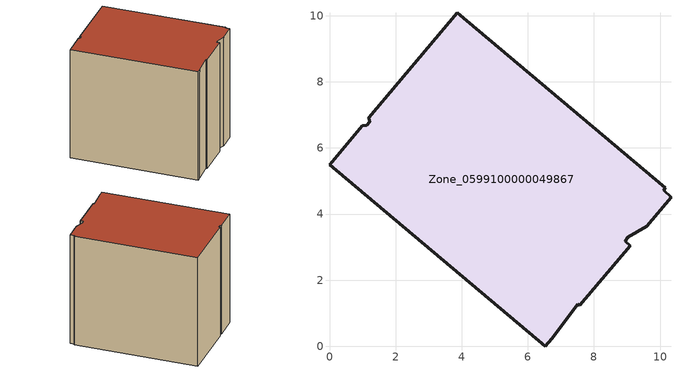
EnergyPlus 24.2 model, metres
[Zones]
Zone_0599100000049867
 floor ground (C_G): 0,5.5 0.99,6.68 1.13,6.68 1.22,6.79 1.19,6.91 3.87,10.09 10.16,4.79 10.1,4.72 10.33,4.5 9.59,3.62 9.03,3.29 8.94,3.17 9.1,3.05 7.58,1.24 7.5,1.27 6.72,0.23 6.53,0 z0.13
 wall outside (C_F): 3.87,10.09 1.19,6.91 1.22,6.79 1.13,6.68 0.99,6.68 0,5.5 6.53,0 6.72,0.23 7.5,1.27 7.58,1.24 9.1,3.05 8.94,3.17 9.03,3.29 9.59,3.62 10.33,4.5 10.1,4.72 10.16,4.79 3.87,10.09 z0.13:7.89
 roof outside (C_R): 0.99,6.68 0,5.5 6.53,0 6.72,0.23 7.5,1.27 7.58,1.24 9.1,3.05 8.94,3.17 9.03,3.29 9.59,3.62 10.33,4.5 10.1,4.72 10.16,4.79 3.87,10.09 1.19,6.91 1.22,6.79 1.13,6.68 z7.89
[BUILDING]
Pand.0599100000049867: North Axis=0; Terrain=City; Loads Convergence Tolerance Value=0.04; Temperature Convergence Tolerance Value=0.4; Solar Distribution=FullExterior; Maximum Number of Warmup Days=25; Minimum Number of Warmup Days=1
[Site:Location]
Rotterdam.The.Hague.AP_ZH_NLD Design_Conditions: Latitude=51.96; Longitude=4.45; Time Zone=1; Elevation=-4.5
[SITE:GROUNDTEMPERATURE:BUILDINGSURFACE]
18, 18, 18, 18, 18, 18, 18, 18, 18, 18, 18, 18
[MATERIAL] Thermal Absorptance=0.9; Solar Absorptance=0.7; Visible Absorptance=0.7
Name | Roughness | Thickness | Conductivity | Density | Specific Heat
G.TI.1946-1964 | MediumSmooth | 0.15 | 1 | 540 | 1210
F.TI.1946-1964 | Rough | 0.3 | 0.857143 | 1920 | 840
R.TI.1946-1964 | MediumRough | 0.2 | 0.277778 | 1500 | 1000
[CONSTRUCTION]
C_G: G.TI.1946-1964
C_F: F.TI.1946-1964
C_R: R.TI.1946-1964
[ZONE]
Zone_0599100000049867: Type=1; Multiplier=1; Ceiling Height=Autocalculate; Volume=Autocalculate; Floor Area=autocalculate; Part of Total Floor Area=Yes
[ZONEINFILTRATION:DESIGNFLOWRATE]
Infil_Zone_0599100000049867: Zone or ZoneList or Space or SpaceList=Zone_0599100000049867; Schedule=AlwaysOn; Design Flow Rate Calculation Method=Flow/Area; Flow Rate per Floor Area=0.003; Constant Term Coefficient=1; Temperature Term Coefficient=0; Velocity Term Coefficient=0; Velocity Squared Term Coefficient=0
[HVACTEMPLATE:ZONE:IDEALLOADSAIRSYSTEM]
Zone_0599100000049867: Maximum Heating Supply Air Temperature=50; Minimum Cooling Supply Air Temperature=13; Maximum Heating Supply Air Humidity Ratio=0.0156; Minimum Cooling Supply Air Humidity Ratio=0.0077; Heating Limit=NoLimit; Cooling Limit=NoLimit; Dehumidification Control Type=ConstantSensibleHeatRatio; Cooling Sensible Heat Ratio=0.7; Dehumidification Setpoint=60; Humidification Control Type=None; Humidification Setpoint=30; Outdoor Air Method=None; Outdoor Air Flow Rate per Person=0.00944; Outdoor Air Flow Rate per Zone Floor Area=0; Outdoor Air Flow Rate per Zone=0; Demand Controlled Ventilation Type=None; Outdoor Air Economizer Type=NoEconomizer; Heat Recovery Type=None; Sensible Heat Recovery Effectiveness=0.7; Latent Heat Recovery Effectiveness=0.65
[ZONECONTROL:THERMOSTAT]
ThermostatControl_Zone_0599100000049867: Zone or ZoneList=Zone_0599100000049867; Control Type Schedule=DualSetpointControlType; Control 1=Thermostat_Zone_0599100000049867; Temperature Difference Between Cutout And Setpoint=0
[THERMOSTATSETPOINT:DUALSETPOINT]
Thermostat_Zone_0599100000049867: Heating Setpoint Temperature Schedule=HeatingSetpoint_Zone_0599100000049867; Cooling Setpoint Temperature Schedule=CoolingSetpoint_Zone_0599100000049867
[SCHEDULE:COMPACT]
HeatingSetpoint_Zone_0599100000049867: Through: 12/31, For: AllDays, Until: 24:00, 21
CoolingSetpoint_Zone_0599100000049867: Through: 12/31, For: AllDays, Until: 24:00, 24
DualSetpointControlType: Through: 12/31, For: AllDays, Until: 24:00, 4
AlwaysOn: Through: 12/31, For: AllDays, Until: 24:00, 1
